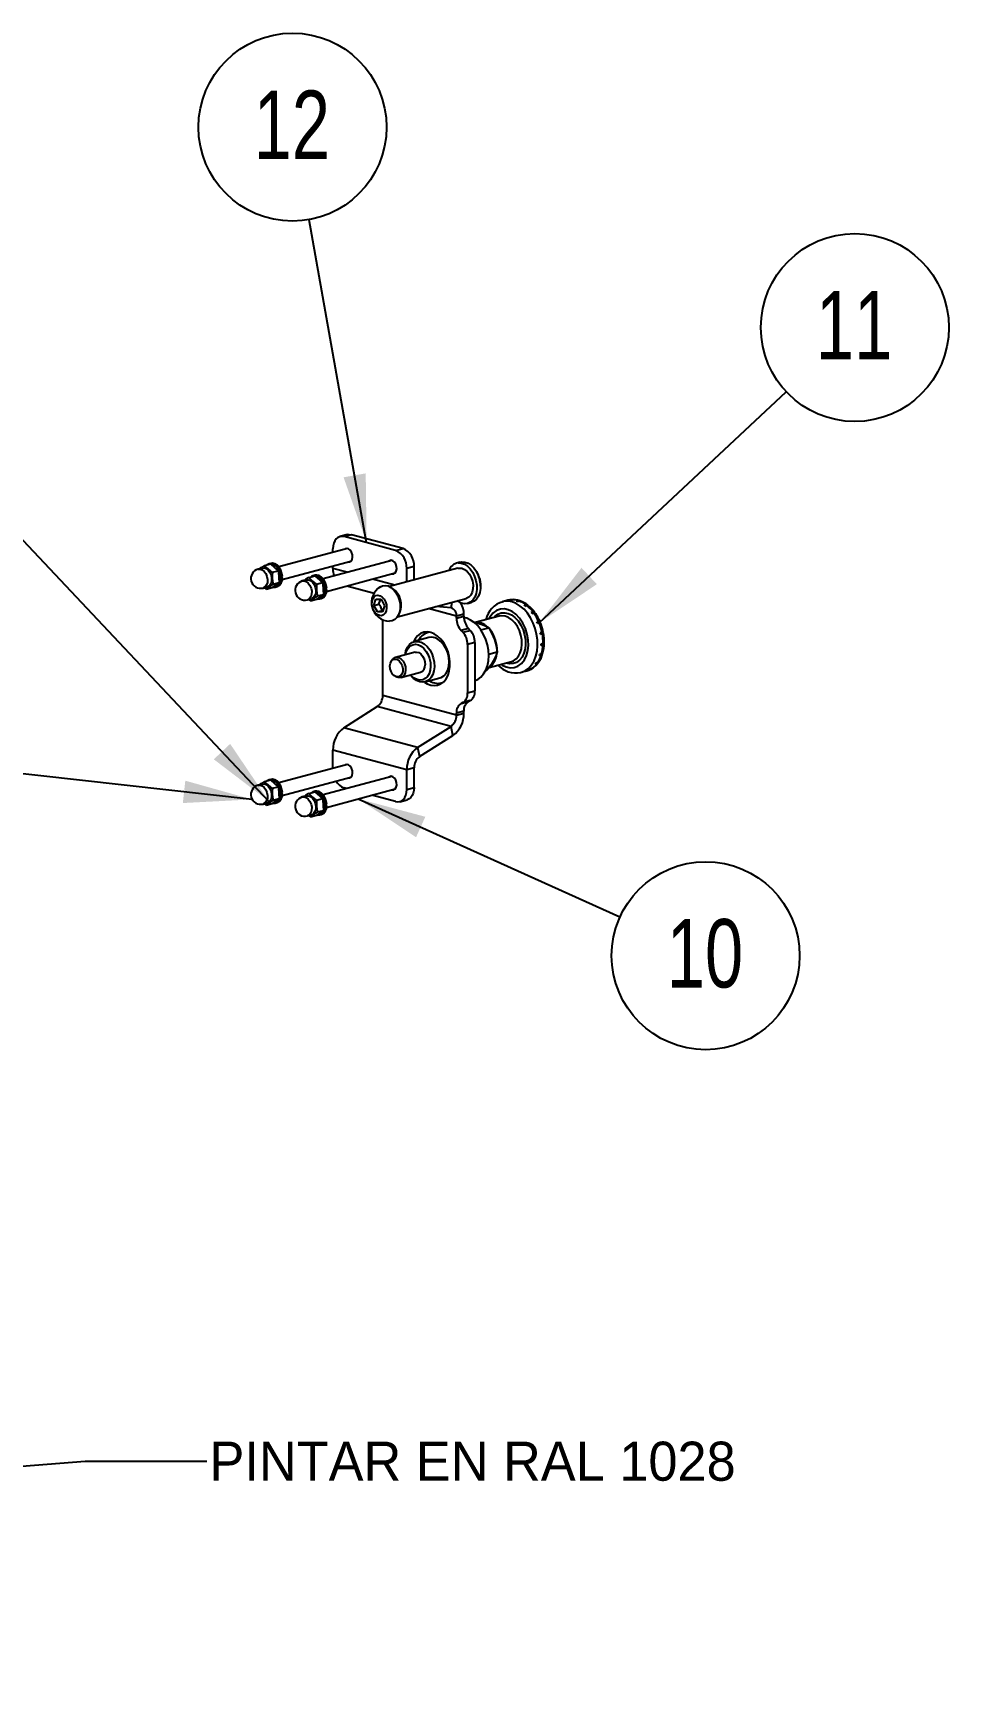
# Model space of a CAD drawing. Header units: millimetres. Extents: x -7982 to 6300, y -38 to 5016.
# Drawn here: x 4542 to 5244, y 2441 to 3711 of the extents above; entities that cross this region are included whole.
import ezdxf
from ezdxf import colors
from ezdxf.entities.mleader import LeaderData, LeaderLine
from ezdxf.math import Vec2, Vec3

# ---------------------------------------------------------------- set-up
doc = ezdxf.new("R2010")
doc.units = ezdxf.units.MM
doc.header["$LTSCALE"] = 15
doc.layers.add('FORMATO', color=7, linetype='Continuous')
doc.styles.add('SLDTEXTSTYLE1', font='TXT', dxfattribs={"width": 0.75})
doc.dimstyles.new('SLDDIMSTYLE0', dxfattribs={"dimtxt": 0.18, "dimasz": 52.5, "dimexe": 0, "dimexo": 0.0625, "dimgap": 0, "dimtad": 0, "dimtih": 1, "dimtoh": 1, "dimdec": 0, "dimrnd": 1e-09, "dimzin": 0, "dimdsep": 46, "dimtxsty": 'Standard', "dimsah": 1, "dimcen": 0.09, "dimadec": 0, "dimazin": 0, "dimtfac": 52.5, "dimtdec": 0, "dimtofl": 0, "dimtmove": 0, "dimatfit": 3, "dimfxl": 1, "dimfrac": 2, "dimtolj": 1, "dimtzin": 0, "dimarcsym": 0})

# ---------------------------------------------------------------- blocks, each defined once
blk = doc.blocks.new('SW_NOTE_0_16')
at = {"layer": 'FORMATO', "color": 0}
blk.add_circle((-12.7, 71), 72.1, dxfattribs=at)
at = {"layer": 'FORMATO', "color": 0, "insert": (-13.2, 99.1), "char_height": 52.5, "attachment_point": 2, "style": 'SLDTEXTSTYLE1'}
blk.add_mtext('12', dxfattribs=at)
blk = doc.blocks.new('SW_NOTE_0_18')
at = {"layer": 'FORMATO', "color": 0}
blk.add_circle((52.7, 49.3), 72.1, dxfattribs=at)
at = {"layer": 'FORMATO', "color": 0, "insert": (52.1, 77.3), "char_height": 52.5, "attachment_point": 2, "style": 'SLDTEXTSTYLE1'}
blk.add_mtext('11', dxfattribs=at)
blk = doc.blocks.new('SW_NOTE_0_19')
at = {"layer": 'FORMATO', "color": 0}
blk.add_circle((65.7, -29.7), 72.1, dxfattribs=at)
at = {"layer": 'FORMATO', "color": 0, "insert": (65.2, -1.6), "char_height": 52.5, "attachment_point": 2, "style": 'SLDTEXTSTYLE1'}
blk.add_mtext('10', dxfattribs=at)

msp = doc.modelspace()

# ---------------------------------------------------------------- linework, layer by layer
at = {"color": 7, "linetype": 'Continuous', "lineweight": 25}
for p, q in [((4783.09, 3315.98), (4730.45, 3301.88)), ((4771.91, 3312.99), (4771.91, 3315.8)), ((4782.95, 3326.63), (4777.29, 3325.12)), ((4786.06, 3326.6), (4780.4, 3325.09)), ((4820, 3314.48), (4780.4, 3325.09)), ((4782.83, 3315.91), (4782.94, 3316.01)), ((4825.65, 3315.99), (4786.06, 3326.6)), ((4820, 3314.48), (4825.65, 3315.99)), ((4719.48, 3302.98), (4724.01, 3304.19)), ((4724.28, 3304.57), (4722.86, 3304.19)), ((4724.01, 3304.19), (4729.97, 3298.96)), ((4733.03, 3292.22), (4785.68, 3306.32)), ((4817.03, 3306.89), (4764.39, 3292.78)), ((4771.91, 3300.65), (4771.91, 3302.63)), ((4785.56, 3306.22), (4785.42, 3306.25)), ((4816.77, 3306.82), (4816.88, 3306.92)), ((4869.6, 3305.49), (4866.77, 3304.73)), ((4717.65, 3301.04), (4714.46, 3300.18)), ((4730.64, 3289.92), (4725.35, 3286.12)), ((4725.44, 3297.74), (4729.97, 3298.96)), ((4726.12, 3288.71), (4730.64, 3289.92)), ((4731.74, 3294.05), (4730.37, 3294.42)), ((4730.43, 3293.44), (4731.74, 3293.09)), ((4730.53, 3294.17), (4733.15, 3293.46)), ((4733.15, 3294.43), (4731.74, 3294.05)), ((4731.74, 3293.09), (4733.15, 3293.46)), ((4751.59, 3291.94), (4748.41, 3291.09)), ((4753.42, 3293.88), (4757.95, 3295.1)), ((4758.22, 3295.48), (4756.8, 3295.1)), ((4757.95, 3295.1), (4763.91, 3289.86)), ((4759.39, 3288.65), (4763.91, 3289.86)), ((4766.98, 3283.12), (4819.62, 3297.23)), ((4867.8, 3300.87), (4815.27, 3286.8)), ((4819.5, 3297.13), (4819.36, 3297.16)), ((4834.14, 3302.16), (4828.48, 3300.64)), ((4828.48, 3290.33), (4828.48, 3300.64)), ((4834.14, 3291.85), (4834.14, 3302.16)), ((4882.21, 3297.99), (4882.02, 3298.32)), ((4718.35, 3285.69), (4721.53, 3286.55)), ((4719.31, 3285.95), (4720.82, 3284.91)), ((4720.82, 3284.91), (4725.35, 3286.12)), ((4727.63, 3286.42), (4729.04, 3286.8)), ((4752.29, 3276.6), (4755.47, 3277.45)), ((4764.58, 3280.83), (4759.29, 3277.03)), ((4760.06, 3279.62), (4764.58, 3280.83)), ((4761.57, 3277.33), (4762.98, 3277.71)), ((4765.68, 3284.96), (4764.31, 3285.32)), ((4764.37, 3284.34), (4765.68, 3283.99)), ((4764.47, 3285.07), (4767.1, 3284.37)), ((4767.1, 3285.33), (4765.68, 3284.96)), ((4765.68, 3283.99), (4767.1, 3284.37)), ((4782.55, 3287.3), (4803.45, 3281.7)), ((4803.39, 3272.39), (4804.79, 3277.24)), ((4804.79, 3277.24), (4808.82, 3277.11)), ((4821.48, 3263.61), (4874.01, 3277.69)), ((4885.05, 3287), (4885.05, 3287.38)), ((4753.25, 3276.86), (4754.77, 3275.82)), ((4754.77, 3275.82), (4759.29, 3277.03)), ((4803.39, 3272.39), (4807.06, 3273.38)), ((4806, 3267.42), (4803.39, 3272.39)), ((4806, 3267.42), (4809.68, 3268.41)), ((4810.03, 3267.29), (4806, 3267.42)), ((4808.82, 3277.11), (4811.43, 3272.14)), ((4810.35, 3268.41), (4809.68, 3268.41)), ((4811.43, 3272.14), (4810.03, 3267.29)), ((4862.47, 3270.36), (4850.89, 3271.49)), ((4872.32, 3265.56), (4866.67, 3264.04)), ((4872.32, 3264), (4872.32, 3265.56)), ((4875.05, 3273.82), (4877.88, 3274.58)), ((4906.09, 3276.25), (4901.85, 3275.11)), ((4902.27, 3275.22), (4901.85, 3275.11)), ((4907.77, 3276.58), (4906.35, 3276.2)), ((4907.11, 3276.28), (4908.52, 3276.66)), ((4913.91, 3276.01), (4912.5, 3275.63)), ((4913.28, 3275.37), (4914.7, 3275.75)), ((4920, 3272.82), (4918.59, 3272.44)), ((4919.32, 3271.86), (4920.73, 3272.24)), ((4925.43, 3267.31), (4924.02, 3266.94)), ((4926.73, 3266.88), (4924.5, 3266.28)), ((4924.63, 3266.1), (4926.05, 3266.48)), ((4810.1, 3203.29), (4810.1, 3261.39)), ((4842.84, 3250.84), (4844.38, 3252.01)), ((4845.9, 3251.84), (4844.52, 3251.47)), ((4866.67, 3262.48), (4866.67, 3264.04)), ((4866.67, 3262.48), (4872.32, 3264)), ((4875.86, 3254.71), (4870.2, 3253.19)), ((4870.2, 3253.19), (4871.62, 3251.7)), ((4871.62, 3251.7), (4877.27, 3253.22)), ((4875.86, 3254.71), (4877.27, 3253.22)), ((4899.48, 3264.13), (4880.87, 3259.14)), ((4885.39, 3253.58), (4891.5, 3255.22)), ((4929.69, 3260.04), (4928.27, 3259.66)), ((4930.81, 3259.66), (4928.53, 3259.05)), ((4928.7, 3258.65), (4930.11, 3259.03)), ((4933.27, 3251.65), (4932.68, 3254.39)), ((4845.55, 3247.61), (4834.24, 3244.58)), ((4880.81, 3243.93), (4875.15, 3242.41)), ((4875.15, 3242.41), (4875.15, 3205.22)), ((4880.81, 3243.93), (4880.81, 3206.74)), ((4932.34, 3251.7), (4930.92, 3251.32)), ((4933.29, 3251.45), (4931.02, 3250.84)), ((4931.13, 3250.23), (4932.54, 3250.61)), ((4931.67, 3241.68), (4933.09, 3242.06)), ((4931.7, 3242.45), (4933.95, 3243.05)), ((4933.13, 3243.11), (4931.71, 3242.74)), ((4933.34, 3251.35), (4933.27, 3251.65)), ((4817.69, 3230.91), (4816.82, 3229.76)), ((4834.9, 3236.47), (4819.91, 3232.45)), ((4891.4, 3234.97), (4897.84, 3236.7)), ((4891.75, 3224.78), (4908.8, 3229.35)), ((4927.1, 3227.44), (4928.52, 3227.82)), ((4929.01, 3228.52), (4927.59, 3228.14)), ((4930.29, 3233.82), (4931.7, 3234.2)), ((4932.71, 3235.28), (4930.55, 3234.71)), ((4931.98, 3235.13), (4930.56, 3234.75)), ((4820.02, 3217.79), (4821.36, 3217.23)), ((4824.05, 3217), (4839.04, 3221.02)), ((4842.52, 3213.67), (4853.84, 3216.7)), ((4889.06, 3222.48), (4890.32, 3222.82)), ((4915.98, 3220.93), (4916.34, 3221.02)), ((4916.34, 3221.02), (4920.58, 3222.16)), ((4922.43, 3223.15), (4923.84, 3223.52)), ((4924.5, 3223.93), (4923.09, 3223.56)), ((4866.67, 3188.14), (4810.1, 3203.29)), ((4855.01, 3212.3), (4853.1, 3212.54)), ((4854.87, 3212.83), (4856.26, 3213.21)), ((4875.15, 3205.22), (4880.81, 3206.74)), ((4780.3, 3178.52), (4805.9, 3194.73)), ((4862.47, 3179.57), (4805.9, 3194.73)), ((4872.32, 3191.21), (4866.67, 3189.7)), ((4866.67, 3188.14), (4866.67, 3189.7)), ((4866.67, 3188.14), (4872.32, 3189.65)), ((4870.2, 3197.09), (4875.86, 3198.61)), ((4871.62, 3197.83), (4870.2, 3197.09)), ((4877.27, 3199.34), (4871.62, 3197.83)), ((4872.32, 3189.65), (4872.32, 3191.21)), ((4877.27, 3199.34), (4875.86, 3198.61)), ((4836.87, 3163.36), (4780.3, 3178.52)), ((4836.87, 3163.36), (4862.47, 3179.57)), ((4863.94, 3172.52), (4862.47, 3179.57)), ((4836.87, 3163.36), (4838.33, 3156.31)), ((4838.33, 3156.31), (4863.94, 3172.52)), ((4783.09, 3150.27), (4730.45, 3136.17)), ((4828.48, 3146.23), (4771.91, 3161.38)), ((4771.91, 3147.27), (4771.91, 3161.38)), ((4782.83, 3150.2), (4782.94, 3150.3)), ((4719.48, 3137.26), (4724.01, 3138.48)), ((4724.28, 3138.86), (4722.86, 3138.48)), ((4724.01, 3138.48), (4729.97, 3133.24)), ((4733.03, 3126.51), (4785.68, 3140.61)), ((4817.03, 3141.18), (4764.39, 3127.07)), ((4785.56, 3140.51), (4785.42, 3140.54)), ((4816.77, 3141.11), (4816.88, 3141.2)), ((4834.14, 3147.74), (4828.48, 3146.23)), ((4828.48, 3131.08), (4828.48, 3146.23)), ((4834.14, 3132.59), (4834.14, 3147.74)), ((4717.65, 3135.32), (4714.46, 3134.47)), ((4725.44, 3132.03), (4729.97, 3133.24)), ((4731.74, 3128.34), (4730.37, 3128.7)), ((4730.43, 3127.73), (4731.74, 3127.37)), ((4730.53, 3128.45), (4733.15, 3127.75)), ((4733.15, 3128.72), (4731.74, 3128.34)), ((4731.74, 3127.37), (4733.15, 3127.75)), ((4751.59, 3126.23), (4748.41, 3125.38)), ((4753.42, 3128.17), (4757.95, 3129.38)), ((4758.22, 3129.77), (4756.8, 3129.39)), ((4757.95, 3129.38), (4763.91, 3124.15)), ((4766.98, 3117.41), (4819.62, 3131.52)), ((4782.34, 3131.88), (4780.4, 3132.4)), ((4820, 3121.79), (4801.66, 3126.7)), ((4819.5, 3131.42), (4819.36, 3131.45)), ((4828.48, 3131.08), (4834.14, 3132.59)), ((4718.35, 3119.98), (4721.53, 3120.83)), ((4719.31, 3120.24), (4720.82, 3119.2)), ((4720.82, 3119.2), (4725.35, 3120.41)), ((4730.64, 3124.21), (4725.35, 3120.41)), ((4726.12, 3123), (4730.64, 3124.21)), ((4727.63, 3120.71), (4729.04, 3121.09)), ((4764.58, 3115.12), (4759.29, 3111.32)), ((4759.39, 3122.94), (4763.91, 3124.15)), ((4760.06, 3113.91), (4764.58, 3115.12)), ((4765.68, 3119.24), (4764.31, 3119.61)), ((4764.37, 3118.63), (4765.68, 3118.28)), ((4764.47, 3119.36), (4767.1, 3118.66)), ((4767.1, 3119.62), (4765.68, 3119.24)), ((4765.68, 3118.28), (4767.1, 3118.66)), ((4823.1, 3121.76), (4828.76, 3123.28)), ((4752.29, 3110.89), (4755.47, 3111.74)), ((4753.25, 3111.15), (4754.77, 3110.11)), ((4754.77, 3110.11), (4759.29, 3111.32)), ((4761.57, 3111.62), (4762.98, 3111.99))]:
    msp.add_line(p, q, dxfattribs=at)
at = {"color": 8, "linetype": 'Continuous', "lineweight": 25}
for p, q in [((4782.83, 3297.73), (4771.91, 3300.65)), ((4819.45, 3287.92), (4802.15, 3292.55)), ((4866.67, 3264.04), (4844.88, 3269.88)), ((4862.47, 3270.36), (4863.31, 3274.82))]:
    msp.add_line(p, q, dxfattribs=at)
at = {"color": 7, "linetype": 'Continuous', "lineweight": 25, "flags": 128}
for points in [[(4780.4, 3325.09), (4778.74, 3325.31), (4777.15, 3325.08), (4775.68, 3324.4), (4774.4, 3323.31), (4773.34, 3321.84), (4772.56, 3320.05), (4772.08, 3318.01), (4771.91, 3315.8)], [(4783.36, 3305.7), (4784.58, 3305.72), (4785.75, 3306.39), (4786.58, 3307.67), (4786.96, 3309.37), (4786.83, 3311.27), (4786.22, 3313.12), (4785.2, 3314.65), (4783.92, 3315.68), (4782.54, 3316.05), (4781.25, 3315.71), (4780.78, 3315.36)], [(4782.95, 3326.63), (4784.4, 3326.82), (4786.06, 3326.6)], [(4719.48, 3302.98), (4717.19, 3301.5), (4715.94, 3300.58)], [(4731.74, 3294.05), (4731.39, 3296.58), (4730.56, 3299), (4729.31, 3301.14), (4727.74, 3302.82), (4725.98, 3303.92), (4724.16, 3304.34), (4722.43, 3304.05), (4721.4, 3303.49)], [(4733.15, 3294.43), (4732.8, 3296.95), (4731.97, 3299.38), (4730.72, 3301.52), (4729.15, 3303.2), (4727.39, 3304.3), (4725.57, 3304.72), (4724.28, 3304.57)], [(4817.31, 3296.61), (4818.52, 3296.62), (4819.69, 3297.3), (4820.52, 3298.57), (4820.9, 3300.28), (4820.77, 3302.18), (4820.16, 3304.02), (4819.14, 3305.56), (4817.86, 3306.58), (4816.48, 3306.95), (4815.2, 3306.62), (4814.72, 3306.27)], [(4867.86, 3304.94), (4870.28, 3304.84), (4872.72, 3304.01), (4875.08, 3302.49), (4877.24, 3300.36), (4879.11, 3297.7), (4880.59, 3294.65), (4881.62, 3291.36), (4882.15, 3287.96), (4882.16, 3284.63), (4881.64, 3281.51), (4880.61, 3278.75), (4879.14, 3276.49), (4877.27, 3274.83), (4875.12, 3273.84), (4872.76, 3273.57), (4870.32, 3274.04), (4867.9, 3275.22), (4867.05, 3275.82)], [(4869.6, 3305.49), (4870.69, 3305.7), (4873.1, 3305.6), (4875.55, 3304.77), (4877.91, 3303.25), (4880.07, 3301.11), (4881.94, 3298.46), (4883.42, 3295.41), (4884.45, 3292.11), (4884.98, 3288.72), (4884.99, 3285.38), (4884.47, 3282.27), (4883.44, 3279.51), (4881.96, 3277.25), (4880.1, 3275.59), (4877.94, 3274.6), (4877.88, 3274.58)], [(4717.65, 3301.04), (4719.04, 3301.13), (4720.7, 3300.56), (4722.25, 3299.33), (4723.54, 3297.56), (4724.44, 3295.42), (4724.86, 3293.12), (4724.77, 3290.89), (4724.18, 3288.94), (4723.13, 3287.46), (4721.74, 3286.61), (4721.53, 3286.55)], [(4725.78, 3286.33), (4725.98, 3286.3), (4727.74, 3286.45), (4729.31, 3287.3), (4730.56, 3288.77), (4731.39, 3290.75), (4731.74, 3293.09)], [(4729.97, 3298.96), (4730.16, 3297.83), (4730.64, 3289.92)], [(4753.42, 3293.88), (4751.13, 3292.4), (4749.88, 3291.49)], [(4751.59, 3291.94), (4752.98, 3292.03), (4754.64, 3291.47), (4756.19, 3290.24), (4757.48, 3288.47), (4758.38, 3286.33), (4758.8, 3284.03), (4758.71, 3281.79), (4758.12, 3279.85), (4757.07, 3278.37), (4755.68, 3277.52), (4755.47, 3277.45)], [(4765.68, 3284.96), (4765.33, 3287.48), (4764.5, 3289.91), (4763.25, 3292.05), (4761.68, 3293.73), (4759.92, 3294.82), (4758.1, 3295.24), (4756.37, 3294.96), (4755.35, 3294.4)], [(4767.1, 3285.33), (4766.74, 3287.86), (4765.91, 3290.29), (4764.66, 3292.43), (4763.1, 3294.11), (4761.33, 3295.2), (4759.52, 3295.62), (4758.22, 3295.48)], [(4763.91, 3289.86), (4764.1, 3288.73), (4764.58, 3280.83)], [(4867.8, 3300.87), (4868.62, 3301.02), (4870.73, 3300.88), (4872.84, 3300.02), (4874.84, 3298.47), (4876.58, 3296.35), (4877.97, 3293.79), (4878.92, 3290.94), (4879.36, 3287.98), (4879.28, 3285.11), (4878.66, 3282.5), (4877.56, 3280.32), (4876.04, 3278.7), (4874.2, 3277.74), (4874.01, 3277.69)], [(4759.72, 3277.24), (4759.92, 3277.21), (4761.68, 3277.36), (4763.25, 3278.2), (4764.5, 3279.67), (4765.33, 3281.65), (4765.68, 3283.99)], [(4804.84, 3279.82), (4806.44, 3280.12), (4808.13, 3279.72), (4809.75, 3278.66), (4811.17, 3277.02), (4812.25, 3274.97), (4812.9, 3272.68), (4813.06, 3270.35), (4812.72, 3268.19), (4811.91, 3266.39), (4810.7, 3265.11), (4809.2, 3264.47), (4807.54, 3264.53), (4805.86, 3265.27), (4804.33, 3266.63), (4803.07, 3268.49), (4802.19, 3270.69), (4801.78, 3273.03), (4801.87, 3275.3), (4802.45, 3277.3), (4803.47, 3278.85), (4804.84, 3279.82)], [(4807.06, 3273.38), (4808.16, 3276.15), (4808.34, 3277.33)], [(4808.26, 3286.7), (4809.81, 3287.4), (4811.94, 3287.68)], [(4811.94, 3287.68), (4814.15, 3287.26), (4816.34, 3286.18), (4818.39, 3284.49), (4820.2, 3282.26), (4821.69, 3279.62), (4822.77, 3276.69), (4823.39, 3273.63), (4823.52, 3270.57), (4823.16, 3267.69), (4822.31, 3265.12), (4821.04, 3263), (4819.39, 3261.42), (4817.45, 3260.47), (4815.35, 3260.19)], [(4809.68, 3268.41), (4808.54, 3271.25), (4807.06, 3273.38)], [(4908.43, 3276.61), (4907.93, 3276.62), (4907.77, 3276.58)], [(4846.87, 3211.16), (4849.6, 3210.78), (4852.23, 3211.09), (4854.68, 3212.1), (4856.87, 3213.76), (4858.72, 3216.03), (4860.16, 3218.82), (4861.15, 3222.03), (4861.65, 3225.57), (4861.65, 3229.3), (4861.15, 3233.11), (4860.16, 3236.85), (4858.72, 3240.41), (4856.87, 3243.67), (4854.68, 3246.5), (4852.23, 3248.82), (4849.6, 3250.55), (4846.87, 3251.63), (4844.14, 3252.01), (4841.5, 3251.7), (4839.05, 3250.69), (4836.86, 3249.03), (4835.02, 3246.76), (4833.77, 3244.43)], [(4891.41, 3233.86), (4891.16, 3238), (4890.4, 3242.15), (4889.17, 3246.21), (4887.49, 3250.04), (4885.42, 3253.55), (4883.01, 3256.62), (4880.33, 3259.18), (4877.46, 3261.14), (4874.49, 3262.46), (4872.36, 3262.98)], [(4880.49, 3259.22), (4881.81, 3258.93), (4885.64, 3257.83)], [(4885.64, 3257.83), (4888.82, 3256.59), (4891.5, 3255.22)], [(4891.5, 3255.22), (4893.83, 3250.89), (4895.74, 3246.25)], [(4932.68, 3254.39), (4931.36, 3258.43), (4930.93, 3259.48)], [(4827.19, 3234.41), (4827.21, 3234.53), (4827.85, 3237.57), (4828.98, 3240.22), (4830.56, 3242.35), (4832.5, 3243.87), (4834.71, 3244.69), (4837.1, 3244.78), (4839.55, 3244.14), (4841.94, 3242.8), (4844.16, 3240.82), (4846.12, 3238.3), (4847.71, 3235.34), (4848.87, 3232.09), (4849.54, 3228.71), (4849.68, 3225.34)], [(4827.34, 3234.45), (4827.44, 3234.94), (4828.27, 3237.51), (4829.54, 3239.65), (4831.18, 3241.24), (4833.11, 3242.2), (4835.24, 3242.49), (4837.45, 3242.09), (4839.64, 3241.01), (4841.69, 3239.33), (4843.51, 3237.11), (4845, 3234.47), (4846.09, 3231.55), (4846.72, 3228.49), (4846.86, 3225.43), (4846.5, 3222.55), (4845.67, 3219.97), (4844.4, 3217.84), (4842.75, 3216.25), (4840.82, 3215.29), (4838.7, 3215), (4836.48, 3215.4), (4834.3, 3216.47), (4832.24, 3218.16), (4831.48, 3218.99)], [(4861.01, 3229.12), (4860.74, 3232.51), (4859.96, 3235.87), (4858.7, 3239.07), (4857.02, 3241.94), (4854.99, 3244.35), (4852.72, 3246.2), (4850.31, 3247.38), (4847.87, 3247.86), (4845.55, 3247.61)], [(4895.74, 3246.25), (4897.05, 3241.54), (4897.84, 3236.7)], [(4933.95, 3243.05), (4933.73, 3243.18), (4933.28, 3243.15), (4933.13, 3243.11)], [(4815.81, 3223.75), (4815.62, 3226), (4815.97, 3228.08), (4816.81, 3229.75), (4818.06, 3230.84), (4819.58, 3231.22), (4821.21, 3230.86), (4822.77, 3229.79), (4824.09, 3228.14), (4825.03, 3226.07), (4825.48, 3223.81), (4825.4, 3221.62), (4824.8, 3219.72), (4823.73, 3218.32), (4822.33, 3217.57), (4820.73, 3217.56), (4819.11, 3218.29), (4817.66, 3219.67), (4816.51, 3221.56), (4815.81, 3223.75)], [(4817.69, 3230.91), (4818.02, 3231.3), (4819.39, 3232.28), (4820.99, 3232.58), (4822.68, 3232.19), (4824.3, 3231.13), (4825.72, 3229.51), (4826.8, 3227.46), (4827.46, 3225.17), (4827.63, 3222.84)], [(4834.9, 3236.47), (4835.98, 3236.6), (4837.67, 3236.2), (4839.29, 3235.15), (4840.71, 3233.53), (4841.79, 3231.48), (4842.45, 3229.18), (4842.62, 3226.85)], [(4853.84, 3216.7), (4854.99, 3217.11), (4857.02, 3218.44), (4858.7, 3220.41), (4859.96, 3222.93), (4860.74, 3225.88), (4861.01, 3229.12)], [(4880.81, 3214.62), (4883.01, 3215.6), (4885.42, 3217.38), (4887.49, 3219.78), (4889.17, 3222.71), (4890.4, 3226.1), (4891.16, 3229.86), (4891.41, 3233.86)], [(4895.15, 3230.04), (4892.99, 3226.5), (4890.32, 3222.82)], [(4897.84, 3236.7), (4896.78, 3233.51), (4895.15, 3230.04)], [(4827.63, 3222.84), (4827.29, 3220.67), (4826.49, 3218.87), (4825.28, 3217.59), (4823.78, 3216.94), (4822.12, 3216.98), (4821.36, 3217.23)], [(4849.68, 3225.34), (4849.3, 3222.15), (4848.4, 3219.29), (4847.04, 3216.88), (4845.28, 3215.05), (4843.19, 3213.88), (4840.87, 3213.42), (4838.44, 3213.69), (4836.01, 3214.69), (4833.68, 3216.36), (4831.58, 3218.62), (4831.33, 3218.95)], [(4924.88, 3224.12), (4924.65, 3223.98), (4924.5, 3223.93)], [(4842.04, 3213.55), (4844.14, 3212.24), (4846.87, 3211.16)], [(4783.36, 3139.99), (4784.58, 3140.01), (4785.75, 3140.68), (4786.58, 3141.95), (4786.96, 3143.66), (4786.83, 3145.56), (4786.22, 3147.41), (4785.2, 3148.94), (4783.92, 3149.96), (4782.54, 3150.33), (4781.25, 3150), (4780.78, 3149.65)], [(4731.74, 3128.34), (4731.39, 3130.86), (4730.56, 3133.29), (4729.31, 3135.43), (4727.74, 3137.11), (4725.98, 3138.21), (4724.16, 3138.63), (4722.43, 3138.34), (4721.4, 3137.78)], [(4733.15, 3128.72), (4732.8, 3131.24), (4731.97, 3133.67), (4730.72, 3135.81), (4729.15, 3137.49), (4727.39, 3138.58), (4725.57, 3139), (4724.28, 3138.86)], [(4817.31, 3130.9), (4818.52, 3130.91), (4819.69, 3131.59), (4820.52, 3132.86), (4820.9, 3134.57), (4820.77, 3136.47), (4820.16, 3138.31), (4819.14, 3139.85), (4817.86, 3140.87), (4816.48, 3141.24), (4815.2, 3140.91), (4814.72, 3140.56)], [(4719.48, 3137.26), (4717.19, 3135.78), (4715.94, 3134.87)], [(4717.65, 3135.32), (4719.04, 3135.41), (4720.7, 3134.85), (4722.25, 3133.62), (4723.54, 3131.85), (4724.44, 3129.71), (4724.86, 3127.41), (4724.77, 3125.18), (4724.18, 3123.23), (4723.13, 3121.75), (4721.74, 3120.9), (4721.53, 3120.83)], [(4725.78, 3120.62), (4725.98, 3120.59), (4727.74, 3120.74), (4729.31, 3121.58), (4730.56, 3123.05), (4731.39, 3125.03), (4731.74, 3127.37)], [(4729.97, 3133.24), (4730.16, 3132.12), (4730.64, 3124.21)], [(4753.42, 3128.17), (4751.13, 3126.69), (4749.88, 3125.77)], [(4751.59, 3126.23), (4752.98, 3126.32), (4754.64, 3125.75), (4756.19, 3124.52), (4757.48, 3122.75), (4758.38, 3120.61), (4758.8, 3118.32), (4758.71, 3116.08), (4758.12, 3114.13), (4757.07, 3112.66), (4755.68, 3111.8), (4755.47, 3111.74)], [(4765.68, 3119.24), (4765.33, 3121.77), (4764.5, 3124.2), (4763.25, 3126.34), (4761.68, 3128.02), (4759.92, 3129.11), (4758.1, 3129.53), (4756.37, 3129.25), (4755.35, 3128.69)], [(4767.1, 3119.62), (4766.74, 3122.15), (4765.91, 3124.58), (4764.66, 3126.72), (4763.1, 3128.4), (4761.33, 3129.49), (4759.52, 3129.91), (4758.22, 3129.77)], [(4820, 3121.79), (4821.65, 3121.57), (4823.24, 3121.8), (4824.71, 3122.48), (4826, 3123.57), (4827.05, 3125.04), (4827.84, 3126.83), (4828.32, 3128.87), (4828.48, 3131.08)], [(4834.14, 3132.59), (4833.98, 3130.38), (4833.49, 3128.34), (4832.71, 3126.55), (4831.65, 3125.08), (4830.37, 3123.99), (4828.9, 3123.32), (4828.76, 3123.28)], [(4759.72, 3111.53), (4759.92, 3111.5), (4761.68, 3111.65), (4763.25, 3112.49), (4764.5, 3113.96), (4765.33, 3115.94), (4765.68, 3118.28)], [(4763.91, 3124.15), (4764.1, 3123.02), (4764.58, 3115.12)]]:
    msp.add_lwpolyline(points, dxfattribs=at)
at = {"color": 8, "linetype": 'Continuous', "lineweight": 25, "flags": 128}
for points in [[(4714.46, 3300.18), (4715.86, 3300.27), (4717.52, 3299.71), (4719.07, 3298.48), (4720.35, 3296.71), (4721.25, 3294.57), (4721.68, 3292.27), (4721.59, 3290.04), (4720.99, 3288.09), (4719.95, 3286.61), (4718.55, 3285.76), (4718.35, 3285.69)], [(4748.41, 3291.09), (4749.8, 3291.18), (4751.46, 3290.61), (4753.01, 3289.38), (4754.29, 3287.61), (4755.2, 3285.47), (4755.62, 3283.18), (4755.53, 3280.94), (4754.93, 3278.99), (4753.89, 3277.52), (4752.5, 3276.66), (4752.29, 3276.6)], [(4921.8, 3241.68), (4921.67, 3245.76), (4920.95, 3250.13), (4919.59, 3254.56), (4917.61, 3258.77), (4915.11, 3262.49), (4912.28, 3265.5), (4909.3, 3267.68), (4906.35, 3269.04), (4903.38, 3269.66), (4900.32, 3269.5), (4897.33, 3268.44), (4894.63, 3266.46), (4892.4, 3263.66), (4891.6, 3262.01)], [(4895.32, 3263.01), (4896.06, 3263.94), (4898.41, 3265.66), (4901, 3266.58), (4903.67, 3266.72), (4906.25, 3266.18), (4908.81, 3265), (4911.4, 3263.1), (4913.87, 3260.49), (4916.03, 3257.25), (4917.76, 3253.59), (4918.95, 3249.74), (4919.57, 3245.94), (4919.68, 3242.39)], [(4928.87, 3241.45), (4928.77, 3245.81), (4928.16, 3250.24), (4927.05, 3254.61), (4925.48, 3258.81), (4923.49, 3262.73), (4921.12, 3266.27), (4918.45, 3269.34), (4915.52, 3271.86), (4912.44, 3273.76), (4909.26, 3275), (4906.09, 3275.54), (4902.99, 3275.36), (4902.27, 3275.22)], [(4916.86, 3242.49), (4916.72, 3246.03), (4916.07, 3249.6), (4914.93, 3253.05), (4913.35, 3256.24), (4911.4, 3259.05), (4909.14, 3261.35), (4906.68, 3263.05), (4904.12, 3264.09), (4901.56, 3264.41), (4899.48, 3264.13)], [(4900.89, 3227.23), (4901.82, 3226.55), (4904.76, 3225.2), (4907.73, 3224.58), (4910.8, 3224.74), (4913.78, 3225.8), (4916.48, 3227.78), (4918.72, 3230.57), (4920.37, 3234), (4921.38, 3237.78), (4921.8, 3241.68)], [(4919.68, 3242.39), (4919.32, 3239), (4918.44, 3235.71), (4917, 3232.73), (4915.06, 3230.3), (4912.71, 3228.58), (4910.11, 3227.66), (4907.45, 3227.52), (4904.86, 3228.06), (4904.54, 3228.21)], [(4908.8, 3229.35), (4910.34, 3229.93), (4912.45, 3231.38), (4914.22, 3233.45), (4915.58, 3236.07), (4916.47, 3239.12), (4916.86, 3242.49)], [(4916.34, 3221.02), (4916.69, 3221.12), (4919.53, 3222.35), (4922.09, 3224.24), (4924.32, 3226.74), (4926.15, 3229.81), (4927.54, 3233.34), (4928.46, 3237.25), (4928.87, 3241.45)], [(4714.46, 3134.47), (4715.86, 3134.56), (4717.52, 3133.99), (4719.07, 3132.77), (4720.35, 3130.99), (4721.25, 3128.86), (4721.68, 3126.56), (4721.59, 3124.32), (4720.99, 3122.37), (4719.95, 3120.9), (4718.55, 3120.05), (4718.35, 3119.98)], [(4748.41, 3125.38), (4749.8, 3125.47), (4751.46, 3124.9), (4753.01, 3123.67), (4754.29, 3121.9), (4755.2, 3119.76), (4755.62, 3117.46), (4755.53, 3115.23), (4754.93, 3113.28), (4753.89, 3111.81), (4752.5, 3110.95), (4752.29, 3110.89)]]:
    msp.add_lwpolyline(points, dxfattribs=at)
at = {"color": 7, "linetype": 'Continuous', "lineweight": 25}
for centre, radius, start, end in [((4819.98, 3302.99), 14.19, 356.63647, 66.40815), ((4737.27, 3317.24), 22.8, 218.71703, 238.75186), ((4814.32, 3301.48), 14.19, 356.6365, 66.40815), ((4869.34, 3296.06), 9, 99.48125, 160.93377), ((4716.41, 3292.94), 7.5, 104.99797, 284.99793), ((4751.55, 3295.14), 26.24, 174.31032, 194.189), ((4726.63, 3292.89), 6.55, 291.5596, 5.05519), ((4750.35, 3283.85), 7.5, 104.99796, 284.99794), ((4771.21, 3308.14), 22.8, 218.71705, 238.75179), ((4789.78, 3300.47), 17.87, 179.40505, 197.71701), ((4863.54, 3287.3), 21.51, 0.21418, 29.78179), ((4744.96, 3256.9), 36.98, 120.63586, 130.74386), ((4778.9, 3247.8), 36.98, 120.63586, 130.74386), ((4785.49, 3286.05), 26.24, 174.30994, 194.18938), ((4760.58, 3283.79), 6.55, 291.55982, 5.05501), ((4815.71, 3274.48), 14.27, 121.43342, 268.4533), ((4809.33, 3272.78), 14.98, 332.5037, 57.49222), ((4861.07, 3264.88), 5.66, 351.49802, 75.60975), ((4856.3, 3265.99), 16.03, 358.46699, 30.4537), ((4907.38, 3257.06), 18.8, 105.45775, 166.85565), ((4909.46, 3263.65), 13.05, 97.46799, 104.992), ((4908.08, 3263.05), 13.27, 94.18943, 97.47543), ((4909.5, 3262.04), 14.65, 72.4858, 93.82727), ((4910.34, 3264.18), 12.6, 68.65432, 97.91946), ((4907.5, 3259.41), 16.98, 70.10258, 72.89007), ((4914.31, 3274.29), 1.77, 59.2436, 103.06049), ((4915.07, 3274.89), 0.933, 71.64647, 113.39673), ((4907.62, 3256.69), 20.34, 52.50253, 69.64065), ((4909.77, 3258.55), 18.09, 49.79269, 72.02387), ((4903.87, 3252.96), 24.42, 50.75246, 52.94024), ((4920.33, 3271.23), 1.63, 46.1379, 101.83818), ((4922.04, 3267.91), 4.53, 97.40708, 106.84687), ((4902.37, 3250.03), 28.82, 36.85945, 50.43429), ((4907.65, 3253.79), 23.14, 34.13578, 53.4059), ((4897.52, 3246.86), 33.25, 35.36424, 37.14523), ((4925.73, 3266.07), 1.28, 39.23753, 103.48235), ((4925.92, 3267.49), 1.02, 277.2994, 323.01856), ((4895.87, 3245.19), 36.93, 23.70292, 35.20498), ((4900.54, 3247.09), 32.82, 22.17868, 36.84703), ((4847.5, 3241.03), 10.81, 96.43794, 155.60038), ((4880.49, 3262.43), 13.83, 179.76743, 221.90003), ((4886.15, 3263.94), 13.83, 179.76743, 221.90006), ((4866.98, 3243.98), 13.83, 359.76743, 41.90002), ((4882.43, 3247.79), 11.4, 44.30356, 100.27735), ((4872.44, 3238.22), 25.34, 358.07195, 36.52533), ((4891.87, 3243.57), 39.8, 22.25798, 23.83692), ((4929.98, 3259.05), 1.03, 36.12857, 106.54894), ((4930, 3259.85), 0.83, 278.05394, 346.68258), ((4892.25, 3243.55), 40.91, 11.48528, 22.22833), ((4932.64, 3250.9), 0.855, 39.91228, 110.73003), ((4861.32, 3242.47), 13.83, 359.76741, 41.90009), ((4891.02, 3243.21), 40.72, 9.93794, 11.49359), ((4896.08, 3243.5), 35.64, 357.07023, 358.77062), ((4901.62, 3243.54), 31.5, 344.51551, 357.30763), ((4932.34, 3251.55), 0.963, 282.24889, 353.66766), ((4894.41, 3243.87), 38.72, 358.88783, 10.03255), ((4906.94, 3243.4), 27.02, 342.84174, 359.66584), ((4932.72, 3243.25), 1.25, 287.18472, 350.74956), ((4904.04, 3245.05), 29.97, 356.53823, 12.12441), ((4836.86, 3226.37), 5.77, 292.11838, 4.83694), ((4883.77, 3236.3), 13.85, 309.96243, 354.91328), ((4912.06, 3239.01), 18.45, 222.39144, 282.00045), ((4915.58, 3237.17), 15.96, 303.97311, 324.12411), ((4917.7, 3236.19), 14, 300.78013, 328.37693), ((4911.88, 3238.63), 18.89, 323.66917, 326.26543), ((4927.9, 3229.66), 1.94, 288.58189, 337.55931), ((4910.01, 3241), 22.72, 326.6937, 342.60541), ((4928.88, 3229.53), 1.02, 277.30098, 323.01744), ((4914.9, 3239.88), 18.39, 323.13627, 346.00053), ((4904.47, 3242.11), 27.11, 342.20757, 344.24785), ((4931.24, 3235.64), 1.51, 287.79972, 346.24834), ((4933.29, 3230.79), 4.53, 97.40785, 106.84596), ((4852.21, 3223.17), 10.64, 233.86848, 294.08505), ((4917.15, 3234.92), 13.22, 285.05301, 300.44083), ((4915.39, 3235.17), 13.94, 300.35473, 303.53444), ((4923.42, 3225.19), 1.71, 284.17346, 315.1075), ((4799.74, 3203.05), 10.36, 306.51789, 1.33355), ((4867.14, 3204.51), 8.05, 303.82537, 5.07867), ((4872.79, 3206.03), 8.05, 303.82544, 5.07865), ((4851.61, 3189.17), 20.72, 306.51786, 1.33357), ((4874.68, 3190.41), 8.05, 123.82544, 185.07865), ((4880.34, 3191.93), 8.05, 123.8254, 185.07864), ((4792.63, 3161.86), 20.72, 126.51786, 181.33358), ((4856.31, 3187.9), 10.36, 306.51785, 1.33356), ((4849.2, 3146.71), 20.72, 126.51791, 181.33354), ((4844.5, 3147.98), 10.36, 126.51786, 181.33357), ((4783.98, 3142.82), 11.02, 208.50093, 251.03933), ((4716.41, 3127.23), 7.5, 104.99795, 284.99795), ((4737.27, 3151.53), 22.8, 218.71712, 238.75176), ((4751.55, 3129.43), 26.24, 174.31031, 194.18901), ((4726.63, 3127.18), 6.55, 291.55956, 5.05525), ((4750.35, 3118.13), 7.5, 104.99795, 284.99795), ((4771.21, 3142.43), 22.8, 218.71712, 238.75176), ((4744.96, 3091.18), 36.98, 120.63567, 130.74395), ((4778.9, 3082.09), 36.98, 120.63567, 130.74395), ((4785.49, 3120.34), 26.24, 174.30995, 194.18937), ((4760.58, 3118.08), 6.55, 291.55979, 5.05508)]:
    msp.add_arc(centre, radius, start, end, dxfattribs=at)

# ---------------------------------------------------------------- block references
at = {"layer": 'FORMATO', "color": 7}
for name, p in [('SW_NOTE_0_16', (4753.59, 3568.23)), ('SW_NOTE_0_18', (5119.51, 3436.22)), ('SW_NOTE_0_19', (4992.07, 3033.31))]:
    msp.add_blockref(name, p, dxfattribs=at)

# ---------------------------------------------------------------- leaders
ml = msp.add_multileader_mtext('Standard')
ml.set_content('PINTAR EN RAL 1028', color=256)
ml.set_leader_properties()
ml.build(insert=Vec2(0, 0))
ml.multileader.update_dxf_attribs({"text_right_attachment_type": 6, "dogleg_length": 0.36})
ctx = ml.context
ctx.base_point, ctx.char_height, ctx.plane_origin = Vec3(4675.24, 2615.83), 30, Vec3(4398.03, 2601.23)
ctx.right_attachment = 6
notes = []
notes.append((ctx, [(0, (1, 1, 0), (4581.89, 2615.83), (1, 0), 93.35, [(0, [(4398.03, 2601.23)], 0, [])])]))
ctx.mtext.insert, ctx.mtext.flow_direction = Vec3(4677.24, 2630.83), 5
for points in [[(4797.76, 3320.44), (4753.59, 3568.23)], [(4930.11, 3259.03), (5119.51, 3436.22)], [(4722.83, 3122.01), (4443.56, 3418.03)], [(4709.9, 3123.5), (4493.88, 3147.52)], [(4791.37, 3123.95), (4992.07, 3033.31)]]:
    msp.add_leader(points, dimstyle='SLDDIMSTYLE0', dxfattribs=at)
for ctx, leaders in notes:
    for number, flags, end, landing, length, lines in leaders:
        leader = LeaderData()
        leader.index, (leader.has_last_leader_line, leader.has_dogleg_vector, leader.attachment_direction) = number, flags
        leader.last_leader_point, leader.dogleg_vector, leader.dogleg_length = Vec3(end), Vec3(landing), length
        for number, points, colour, breaks in lines:
            line = LeaderLine()
            line.index, line.vertices, line.color, line.breaks = number, Vec3.list(points), colors.encode_raw_color(colour), breaks
            leader.lines.append(line)
        ctx.leaders.append(leader)

doc.saveas('drawing.dxf')
